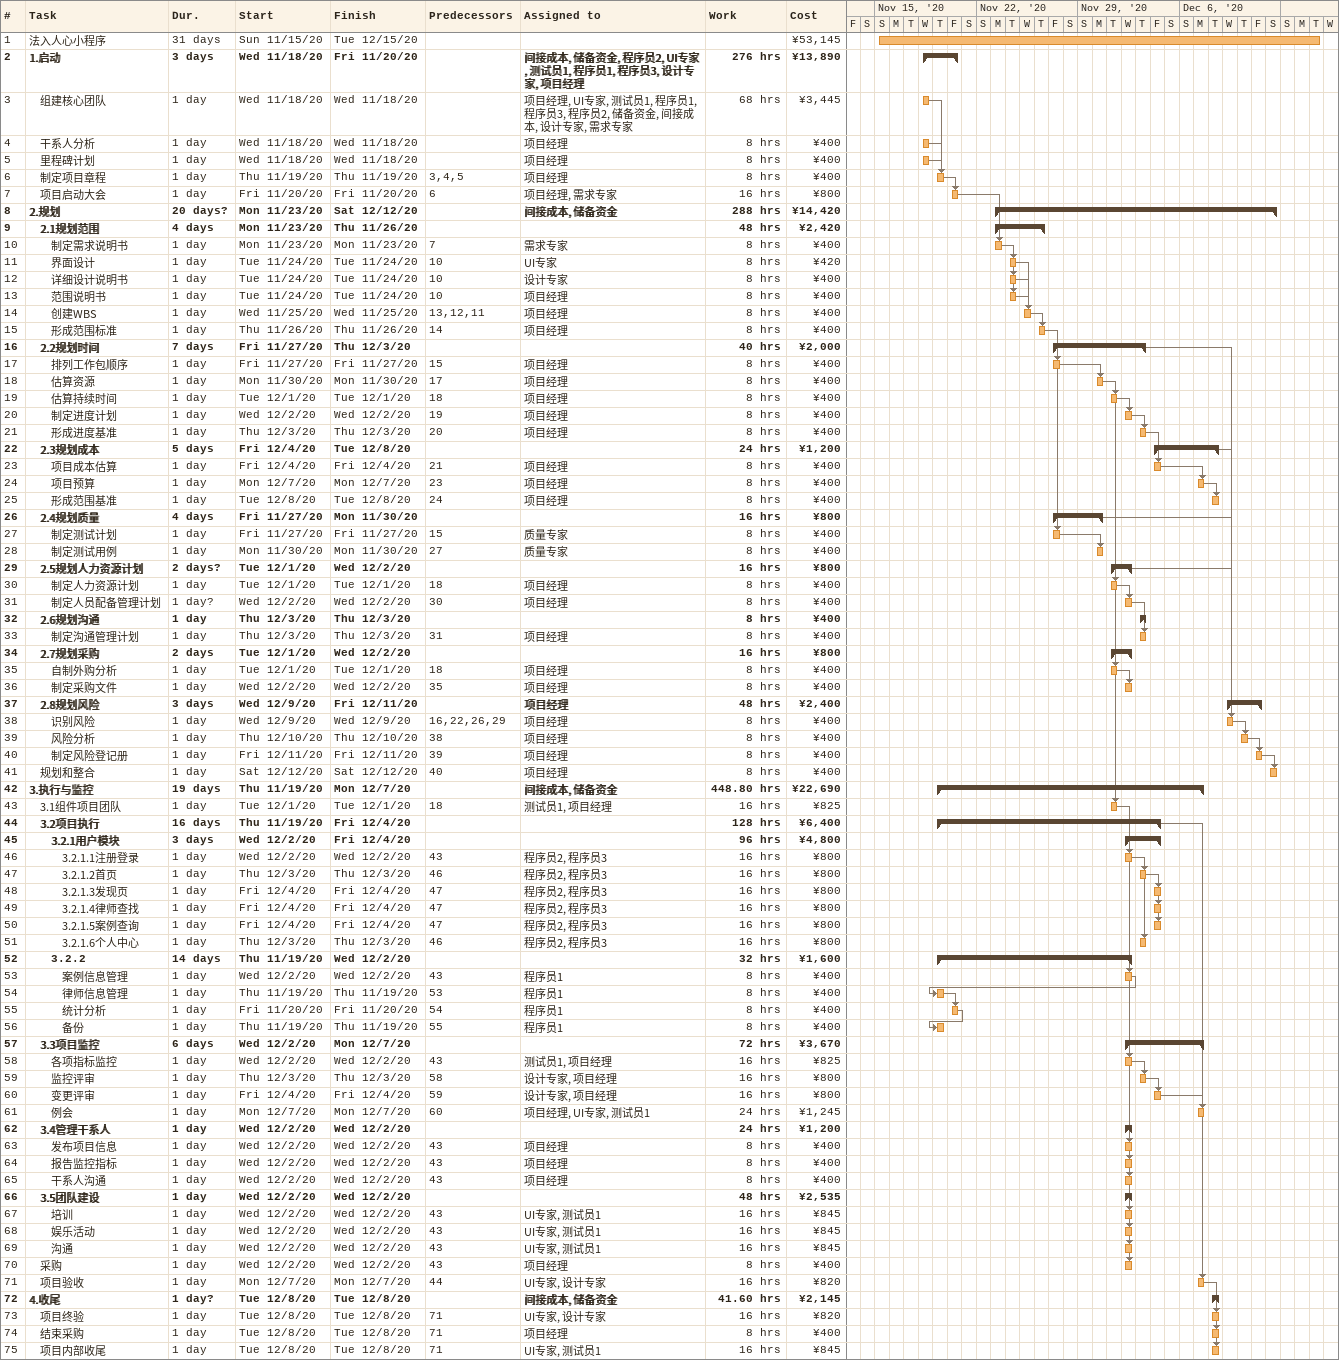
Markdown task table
| ID | Level | Task | Duration | Start | Finish | Predecessors | Resources | Work (h) | Cost (¥) |
|---|---|---|---|---|---|---|---|---|---|
| 1 | 1 | 法入人心小程序 | 31d | 2020-11-15 | 2020-12-15 |  |  |  | 53145 |
| 2 | 1 | **1.启动** | 3d | 2020-11-18 | 2020-11-20 |  | 间接成本, 储备资金, 程序员2, UI专家, 测试员1, 程序员1, 程序员3, 设计专家, 项目经理 | 276 | 13890 |
| 3 | 2 | 组建核心团队 | 1d | 2020-11-18 | 2020-11-18 |  | 项目经理, UI专家, 测试员1, 程序员1, 程序员3, 程序员2, 储备资金, 间接成本, 设计专家, 需求专家 | 68 | 3445 |
| 4 | 2 | 干系人分析 | 1d | 2020-11-18 | 2020-11-18 |  | 项目经理 | 8 | 400 |
| 5 | 2 | 里程碑计划 | 1d | 2020-11-18 | 2020-11-18 |  | 项目经理 | 8 | 400 |
| 6 | 2 | 制定项目章程 | 1d | 2020-11-19 | 2020-11-19 | 3, 4, 5 | 项目经理 | 8 | 400 |
| 7 | 2 | 项目启动大会 | 1d | 2020-11-20 | 2020-11-20 | 6 | 项目经理, 需求专家 | 16 | 800 |
| 8 | 1 | **2.规划** | 20d? | 2020-11-23 | 2020-12-12 |  | 间接成本, 储备资金 | 288 | 14420 |
| 9 | 2 | **2.1规划范围** | 4d | 2020-11-23 | 2020-11-26 |  |  | 48 | 2420 |
| 10 | 3 | 制定需求说明书 | 1d | 2020-11-23 | 2020-11-23 | 7 | 需求专家 | 8 | 400 |
| 11 | 3 | 界面设计 | 1d | 2020-11-24 | 2020-11-24 | 10 | UI专家 | 8 | 420 |
| 12 | 3 | 详细设计说明书 | 1d | 2020-11-24 | 2020-11-24 | 10 | 设计专家 | 8 | 400 |
| 13 | 3 | 范围说明书 | 1d | 2020-11-24 | 2020-11-24 | 10 | 项目经理 | 8 | 400 |
| 14 | 3 | 创建WBS | 1d | 2020-11-25 | 2020-11-25 | 13, 12, 11 | 项目经理 | 8 | 400 |
| 15 | 3 | 形成范围标准 | 1d | 2020-11-26 | 2020-11-26 | 14 | 项目经理 | 8 | 400 |
| 16 | 2 | **2.2规划时间** | 7d | 2020-11-27 | 2020-12-03 |  |  | 40 | 2000 |
| 17 | 3 | 排列工作包顺序 | 1d | 2020-11-27 | 2020-11-27 | 15 | 项目经理 | 8 | 400 |
| 18 | 3 | 估算资源 | 1d | 2020-11-30 | 2020-11-30 | 17 | 项目经理 | 8 | 400 |
| 19 | 3 | 估算持续时间 | 1d | 2020-12-01 | 2020-12-01 | 18 | 项目经理 | 8 | 400 |
| 20 | 3 | 制定进度计划 | 1d | 2020-12-02 | 2020-12-02 | 19 | 项目经理 | 8 | 400 |
| 21 | 3 | 形成进度基准 | 1d | 2020-12-03 | 2020-12-03 | 20 | 项目经理 | 8 | 400 |
| 22 | 2 | **2.3规划成本** | 5d | 2020-12-04 | 2020-12-08 |  |  | 24 | 1200 |
| 23 | 3 | 项目成本估算 | 1d | 2020-12-04 | 2020-12-04 | 21 | 项目经理 | 8 | 400 |
| 24 | 3 | 项目预算 | 1d | 2020-12-07 | 2020-12-07 | 23 | 项目经理 | 8 | 400 |
| 25 | 3 | 形成范围基准 | 1d | 2020-12-08 | 2020-12-08 | 24 | 项目经理 | 8 | 400 |
| 26 | 2 | **2.4规划质量** | 4d | 2020-11-27 | 2020-11-30 |  |  | 16 | 800 |
| 27 | 3 | 制定测试计划 | 1d | 2020-11-27 | 2020-11-27 | 15 | 质量专家 | 8 | 400 |
| 28 | 3 | 制定测试用例 | 1d | 2020-11-30 | 2020-11-30 | 27 | 质量专家 | 8 | 400 |
| 29 | 2 | **2.5规划人力资源计划** | 2d? | 2020-12-01 | 2020-12-02 |  |  | 16 | 800 |
| 30 | 3 | 制定人力资源计划 | 1d | 2020-12-01 | 2020-12-01 | 18 | 项目经理 | 8 | 400 |
| 31 | 3 | 制定人员配备管理计划 | 1d? | 2020-12-02 | 2020-12-02 | 30 | 项目经理 | 8 | 400 |
| 32 | 2 | **2.6规划沟通** | 1d | 2020-12-03 | 2020-12-03 |  |  | 8 | 400 |
| 33 | 3 | 制定沟通管理计划 | 1d | 2020-12-03 | 2020-12-03 | 31 | 项目经理 | 8 | 400 |
| 34 | 2 | **2.7规划采购** | 2d | 2020-12-01 | 2020-12-02 |  |  | 16 | 800 |
| 35 | 3 | 自制外购分析 | 1d | 2020-12-01 | 2020-12-01 | 18 | 项目经理 | 8 | 400 |
| 36 | 3 | 制定采购文件 | 1d | 2020-12-02 | 2020-12-02 | 35 | 项目经理 | 8 | 400 |
| 37 | 2 | **2.8规划风险** | 3d | 2020-12-09 | 2020-12-11 |  | 项目经理 | 48 | 2400 |
| 38 | 3 | 识别风险 | 1d | 2020-12-09 | 2020-12-09 | 16, 22, 26, 29 | 项目经理 | 8 | 400 |
| 39 | 3 | 风险分析 | 1d | 2020-12-10 | 2020-12-10 | 38 | 项目经理 | 8 | 400 |
| 40 | 3 | 制定风险登记册 | 1d | 2020-12-11 | 2020-12-11 | 39 | 项目经理 | 8 | 400 |
| 41 | 2 | 规划和整合 | 1d | 2020-12-12 | 2020-12-12 | 40 | 项目经理 | 8 | 400 |
| 42 | 1 | **3.执行与监控** | 19d | 2020-11-19 | 2020-12-07 |  | 间接成本, 储备资金 | 448.80 | 22690 |
| 43 | 2 | 3.1组件项目团队 | 1d | 2020-12-01 | 2020-12-01 | 18 | 测试员1, 项目经理 | 16 | 825 |
| 44 | 2 | **3.2项目执行** | 16d | 2020-11-19 | 2020-12-04 |  |  | 128 | 6400 |
| 45 | 3 | **3.2.1用户模块** | 3d | 2020-12-02 | 2020-12-04 |  |  | 96 | 4800 |
| 46 | 4 | 3.2.1.1注册登录 | 1d | 2020-12-02 | 2020-12-02 | 43 | 程序员2, 程序员3 | 16 | 800 |
| 47 | 4 | 3.2.1.2首页 | 1d | 2020-12-03 | 2020-12-03 | 46 | 程序员2, 程序员3 | 16 | 800 |
| 48 | 4 | 3.2.1.3发现页 | 1d | 2020-12-04 | 2020-12-04 | 47 | 程序员2, 程序员3 | 16 | 800 |
| 49 | 4 | 3.2.1.4律师查找 | 1d | 2020-12-04 | 2020-12-04 | 47 | 程序员2, 程序员3 | 16 | 800 |
| 50 | 4 | 3.2.1.5案例查询 | 1d | 2020-12-04 | 2020-12-04 | 47 | 程序员2, 程序员3 | 16 | 800 |
| 51 | 4 | 3.2.1.6个人中心 | 1d | 2020-12-03 | 2020-12-03 | 46 | 程序员2, 程序员3 | 16 | 800 |
| 52 | 3 | **3.2.2** | 14d | 2020-11-19 | 2020-12-02 |  |  | 32 | 1600 |
| 53 | 4 | 案例信息管理 | 1d | 2020-12-02 | 2020-12-02 | 43 | 程序员1 | 8 | 400 |
| 54 | 4 | 律师信息管理 | 1d | 2020-11-19 | 2020-11-19 | 53 | 程序员1 | 8 | 400 |
| 55 | 4 | 统计分析 | 1d | 2020-11-20 | 2020-11-20 | 54 | 程序员1 | 8 | 400 |
| 56 | 4 | 备份 | 1d | 2020-11-19 | 2020-11-19 | 55 | 程序员1 | 8 | 400 |
| 57 | 2 | **3.3项目监控** | 6d | 2020-12-02 | 2020-12-07 |  |  | 72 | 3670 |
| 58 | 3 | 各项指标监控 | 1d | 2020-12-02 | 2020-12-02 | 43 | 测试员1, 项目经理 | 16 | 825 |
| 59 | 3 | 监控评审 | 1d | 2020-12-03 | 2020-12-03 | 58 | 设计专家, 项目经理 | 16 | 800 |
| 60 | 3 | 变更评审 | 1d | 2020-12-04 | 2020-12-04 | 59 | 设计专家, 项目经理 | 16 | 800 |
| 61 | 3 | 例会 | 1d | 2020-12-07 | 2020-12-07 | 60 | 项目经理, UI专家, 测试员1 | 24 | 1245 |
| 62 | 2 | **3.4管理干系人** | 1d | 2020-12-02 | 2020-12-02 |  |  | 24 | 1200 |
| 63 | 3 | 发布项目信息 | 1d | 2020-12-02 | 2020-12-02 | 43 | 项目经理 | 8 | 400 |
| 64 | 3 | 报告监控指标 | 1d | 2020-12-02 | 2020-12-02 | 43 | 项目经理 | 8 | 400 |
| 65 | 3 | 干系人沟通 | 1d | 2020-12-02 | 2020-12-02 | 43 | 项目经理 | 8 | 400 |
| 66 | 2 | **3.5团队建设** | 1d | 2020-12-02 | 2020-12-02 |  |  | 48 | 2535 |
| 67 | 3 | 培训 | 1d | 2020-12-02 | 2020-12-02 | 43 | UI专家, 测试员1 | 16 | 845 |
| 68 | 3 | 娱乐活动 | 1d | 2020-12-02 | 2020-12-02 | 43 | UI专家, 测试员1 | 16 | 845 |
| 69 | 3 | 沟通 | 1d | 2020-12-02 | 2020-12-02 | 43 | UI专家, 测试员1 | 16 | 845 |
| 70 | 2 | 采购 | 1d | 2020-12-02 | 2020-12-02 | 43 | 项目经理 | 8 | 400 |
| 71 | 2 | 项目验收 | 1d | 2020-12-07 | 2020-12-07 | 44 | UI专家, 设计专家 | 16 | 820 |
| 72 | 1 | **4.收尾** | 1d? | 2020-12-08 | 2020-12-08 |  | 间接成本, 储备资金 | 41.60 | 2145 |
| 73 | 2 | 项目终验 | 1d | 2020-12-08 | 2020-12-08 | 71 | UI专家, 设计专家 | 16 | 820 |
| 74 | 2 | 结束采购 | 1d | 2020-12-08 | 2020-12-08 | 71 | 项目经理 | 8 | 400 |
| 75 | 2 | 项目内部收尾 | 1d | 2020-12-08 | 2020-12-08 | 71 | UI专家, 测试员1 | 16 | 845 |
